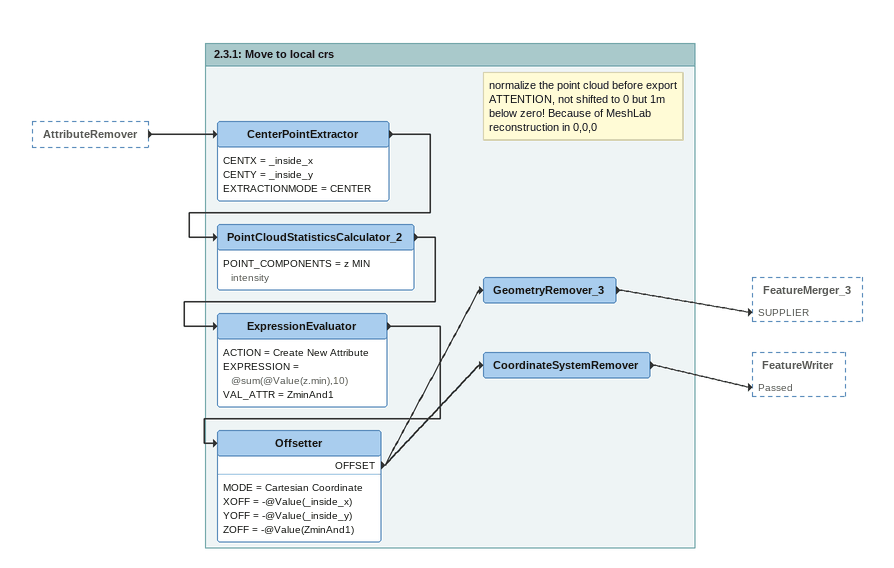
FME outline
AttributeRemover [outside]
    -> CenterPointExtractor

Bookmark: 2.3.1: Move to local crs
Note: normalize the point cloud before export / ATTENTION, not shifted to 0 but 1m below zero! Because of MeshLab reconstruction in 0,0,0
CenterPointExtractor
    CENTX = _inside_x
    CENTY = _inside_y
    EXTRACTIONMODE = CENTER
    -> PointCloudStatisticsCalculator_2
PointCloudStatisticsCalculator_2
    POINT_COMPONENTS = z MIN        intensity
    -> ExpressionEvaluator
ExpressionEvaluator
    ACTION = Create New Attribute
    EXPRESSION = @sum(@Value(z.min),10)
    VAL_ATTR = ZminAnd1
    -> Offsetter
Offsetter
    MODE = Cartesian Coordinate
    XOFF = -@Value(_inside_x)
    YOFF = -@Value(_inside_y)
    ZOFF = -@Value(ZminAnd1)
    OFFSET -> CoordinateSystemRemover
    OFFSET -> GeometryRemover_3
GeometryRemover_3
    -> FeatureMerger_3 [SUPPLIER]
CoordinateSystemRemover
    -> FeatureWriter [Passed]
